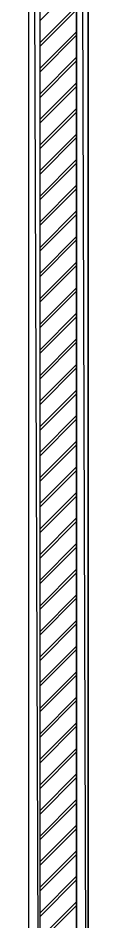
# Model space of a CAD drawing. Header units: millimetres. Extents: x 7649 to 34105, y 3983 to 25377.
# Drawn here: x 28188 to 28318, y 14715 to 16697 of the extents above; entities that cross this region are included whole.
import ezdxf

# ---------------------------------------------------------------- set-up
doc = ezdxf.new("R2010")
doc.units = ezdxf.units.MM

msp = doc.modelspace()

# ---------------------------------------------------------------- linework, layer by layer
at = {"layer": 'GEOMETRY', "color": 7}
for p, q in [((28188.00278, 12918.19306), (28188.00278, 20636.61806)), ((28188.00278, 20636.61806), (28212.87361, 12918.19306)), ((28188.00278, 20636.61806), (28212.87361, 12918.19306)), ((28212.87361, 12918.19306), (28212.87361, 20636.61806)), ((28292.77778, 12918.19306), (28292.77778, 20636.61806)), ((28292.77778, 20636.61806), (28318.17778, 12918.19306)), ((28292.77778, 20636.61806), (28318.17778, 12918.19306)), ((28318.17778, 12918.19306), (28318.17778, 20636.61806)), ((28212.87361, 16691.68056), (28292.77778, 16772.11389)), ((28212.87361, 16643.52639), (28292.77778, 16723.43056)), ((28212.87361, 16635.58889), (28292.77778, 16715.49306)), ((28212.87361, 16587.43472), (28292.77778, 16667.33889)), ((28212.87361, 16579.49722), (28292.77778, 16659.40139)), ((28212.87361, 16531.34306), (28292.77778, 16611.24722)), ((28212.87361, 16523.40556), (28292.77778, 16603.30972)), ((28212.87361, 16475.25139), (28292.77778, 16555.15556)), ((28212.87361, 16467.31389), (28292.77778, 16547.21806)), ((28212.87361, 16419.15972), (28292.77778, 16499.06389)), ((28212.87361, 16411.22222), (28292.77778, 16491.12639)), ((28212.87361, 16363.06806), (28292.77778, 16442.97222)), ((28212.87361, 16355.13056), (28292.77778, 16435.03472)), ((28212.87361, 16306.44722), (28292.77778, 16386.88056)), ((28212.87361, 16299.03889), (28292.77778, 16378.94306)), ((28212.87361, 16250.35556), (28292.77778, 16330.78889)), ((28212.87361, 16242.94722), (28292.77778, 16322.85139)), ((28212.87361, 16194.26389), (28292.77778, 16274.69722)), ((28212.87361, 16186.85556), (28292.77778, 16266.75972)), ((28212.87361, 16138.17222), (28292.77778, 16218.07639)), ((28212.87361, 16130.76389), (28292.77778, 16210.66806)), ((28212.87361, 16082.08056), (28292.77778, 16161.98472)), ((28212.87361, 16074.67222), (28292.77778, 16154.57639)), ((28212.87361, 16025.98889), (28292.77778, 16105.89306)), ((28212.87361, 16018.58056), (28292.77778, 16098.48472)), ((28212.87361, 15969.89722), (28292.77778, 16049.80139)), ((28212.87361, 15962.48889), (28292.77778, 16042.39306)), ((28212.87361, 15913.80556), (28292.77778, 15993.70972)), ((28212.87361, 15905.86806), (28292.77778, 15986.30139)), ((28212.87361, 15857.71389), (28292.77778, 15937.61806)), ((28212.87361, 15849.77639), (28292.77778, 15930.20972)), ((28212.87361, 15801.62222), (28292.77778, 15881.52639)), ((28212.87361, 15793.68472), (28292.77778, 15873.58889)), ((28212.87361, 15745.53056), (28292.77778, 15825.43472)), ((28212.87361, 15737.59306), (28292.77778, 15817.49722)), ((28212.87361, 15689.43889), (28292.77778, 15769.34306)), ((28212.87361, 15681.50139), (28292.77778, 15761.40556)), ((28212.87361, 15633.34722), (28292.77778, 15713.25139)), ((28212.87361, 15625.40972), (28292.77778, 15705.31389)), ((28212.87361, 15577.25556), (28292.77778, 15657.15972)), ((28212.87361, 15569.31806), (28292.77778, 15649.22222)), ((28212.87361, 15521.16389), (28292.77778, 15601.06806)), ((28212.87361, 15513.22639), (28292.77778, 15593.13056)), ((28212.87361, 15464.54306), (28292.77778, 15544.97639)), ((28212.87361, 15457.13472), (28292.77778, 15537.03889)), ((28212.87361, 15408.45139), (28292.77778, 15488.88472)), ((28212.87361, 15401.04306), (28292.77778, 15480.94722)), ((28212.87361, 15352.35972), (28292.77778, 15432.79306)), ((28212.87361, 15344.95139), (28292.77778, 15424.85556)), ((28212.87361, 15296.26806), (28292.77778, 15376.17222)), ((28212.87361, 15288.85972), (28292.77778, 15368.76389)), ((28212.87361, 15240.17639), (28292.77778, 15320.08056)), ((28212.87361, 15232.76806), (28292.77778, 15312.67222)), ((28212.87361, 15184.08472), (28292.77778, 15263.98889)), ((28212.87361, 15176.67639), (28292.77778, 15256.58056)), ((28212.87361, 15127.99306), (28292.77778, 15207.89722)), ((28212.87361, 15120.58472), (28292.77778, 15200.48889)), ((28212.87361, 15071.90139), (28292.77778, 15151.80556)), ((28212.87361, 15063.96389), (28292.77778, 15144.39722)), ((28212.87361, 15015.80972), (28292.77778, 15095.71389)), ((28212.87361, 15007.87222), (28292.77778, 15088.30556)), ((28212.87361, 14959.71806), (28292.77778, 15039.62222)), ((28212.87361, 14951.78056), (28292.77778, 15032.21389)), ((28212.87361, 14903.62639), (28292.77778, 14983.53056)), ((28212.87361, 14895.68889), (28292.77778, 14975.59306)), ((28212.87361, 14847.53472), (28292.77778, 14927.43889)), ((28212.87361, 14839.59722), (28292.77778, 14919.50139)), ((28212.87361, 14791.44306), (28292.77778, 14871.34722)), ((28212.87361, 14783.50556), (28292.77778, 14863.40972)), ((28212.87361, 14735.35139), (28292.77778, 14815.25556)), ((28212.87361, 14727.41389), (28292.77778, 14807.31806)), ((28212.87361, 14679.25972), (28292.77778, 14759.16389)), ((28212.87361, 14671.32222), (28292.77778, 14751.22639))]:
    msp.add_line(p, q, dxfattribs=at)
at = {"layer": 'RECTANGLES', "color": 7}
for p, q in [((28188.00278, 12918.19306), (28188.00278, 20636.61806)), ((28318.17778, 20636.61806), (28318.17778, 12918.19306)), ((28212.87361, 12943.06389), (28212.87361, 20611.74722)), ((28292.77778, 20611.74722), (28292.77778, 12943.06389))]:
    msp.add_line(p, q, dxfattribs=at)

doc.saveas('drawing.dxf')
